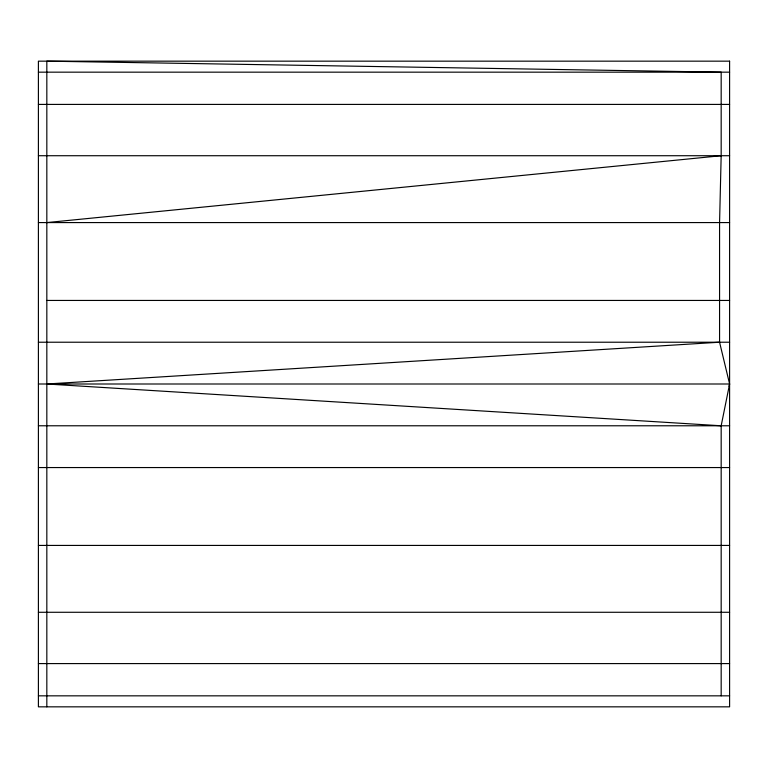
<?xml version="1.0" encoding="UTF-8"?>
<svg xmlns="http://www.w3.org/2000/svg" width="768" height="768" viewBox="0 0 768 768"><rect width="100%" height="100%" fill="white"/><g stroke="black" fill="none" stroke-linecap="round" stroke-linejoin="round"><path stroke-width="1.15" d="M46.829 706.838L46.829 61.162L721.171 72.163L721.171 155.722L719.568 222.576L719.568 342.221L729.6 384L721.171 425.779L721.171 695.837M729.12 386.323L729.6 384L38.4 384M46.829 222.576L721.171 155.722M719.568 342.221L46.829 384L721.171 425.779M38.4 72.163L729.6 72.163M38.4 104.41L729.6 104.41M38.4 155.722L729.6 155.722M38.4 222.576L729.6 222.576M46.829 300.442L729.6 300.442M38.4 342.221L729.6 342.221M38.4 425.779L729.6 425.779M38.4 467.558L729.6 467.558M38.4 545.424L729.6 545.424M38.4 612.278L729.6 612.278M38.4 663.59L729.6 663.59M38.4 695.837L729.6 695.837M729.6 61.162L38.4 61.162L38.4 706.838L729.6 706.838L729.6 61.162"/></g></svg>
